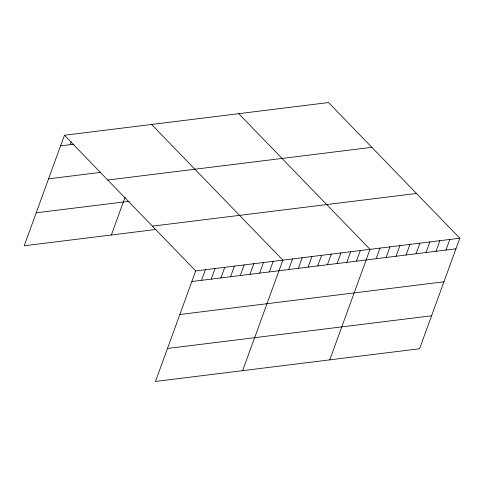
<?xml version="1.0" encoding="UTF-8"?>
<svg xmlns="http://www.w3.org/2000/svg" width="484" height="484" viewBox="0 0 484 484"><rect width="100%" height="100%" fill="white"/><g stroke="black" fill="none" stroke-linecap="round" stroke-linejoin="round"><path stroke-width="0.73" d="M459.8 238.219L195.711 270.919L155.479 381.446L419.574 348.746L459.8 238.219L328.521 102.554L64.426 135.254L24.2 245.781L156.042 229.458M70.253 144.655L71.281 141.83M111.35 234.988L125.156 197.061M201.532 280.327L205.391 269.721M211.218 279.123L215.077 268.523M220.904 277.925L224.757 267.319M230.584 276.727L234.444 266.121M240.27 275.529L244.13 264.923M249.95 274.331L253.81 263.726M259.636 273.127L263.496 262.528M269.316 271.929L273.176 261.324M242.629 370.653L282.862 260.126L151.577 124.461M288.682 269.534L292.542 258.928M298.368 268.336L302.228 257.73M308.048 267.132L311.908 256.532M317.734 265.934L321.594 255.334M327.42 264.736L331.274 254.13M337.1 263.538L340.96 252.932M346.786 262.34L350.646 251.734M356.466 261.136L360.326 250.537M329.779 359.866L370.012 249.339L238.727 113.673M376.129 258.704L379.988 248.098M386.105 257.47L389.965 246.864M396.081 256.236L399.941 245.63M406.058 254.995L409.918 244.396M416.034 253.761L419.894 243.162M426.011 252.527L429.871 241.921M435.987 251.293L439.847 240.687M445.964 250.059L449.824 239.453M60.573 145.859L73.979 144.196M48.569 178.832L100.708 172.377M107.75 180.024L371.839 147.324M36.203 212.809L129.313 201.277M152.387 226.149L416.476 193.449M191.852 281.525L455.94 248.824M179.848 314.497L443.937 281.797M167.482 348.474L431.571 315.774M64.426 135.254L195.711 270.919"/></g></svg>
